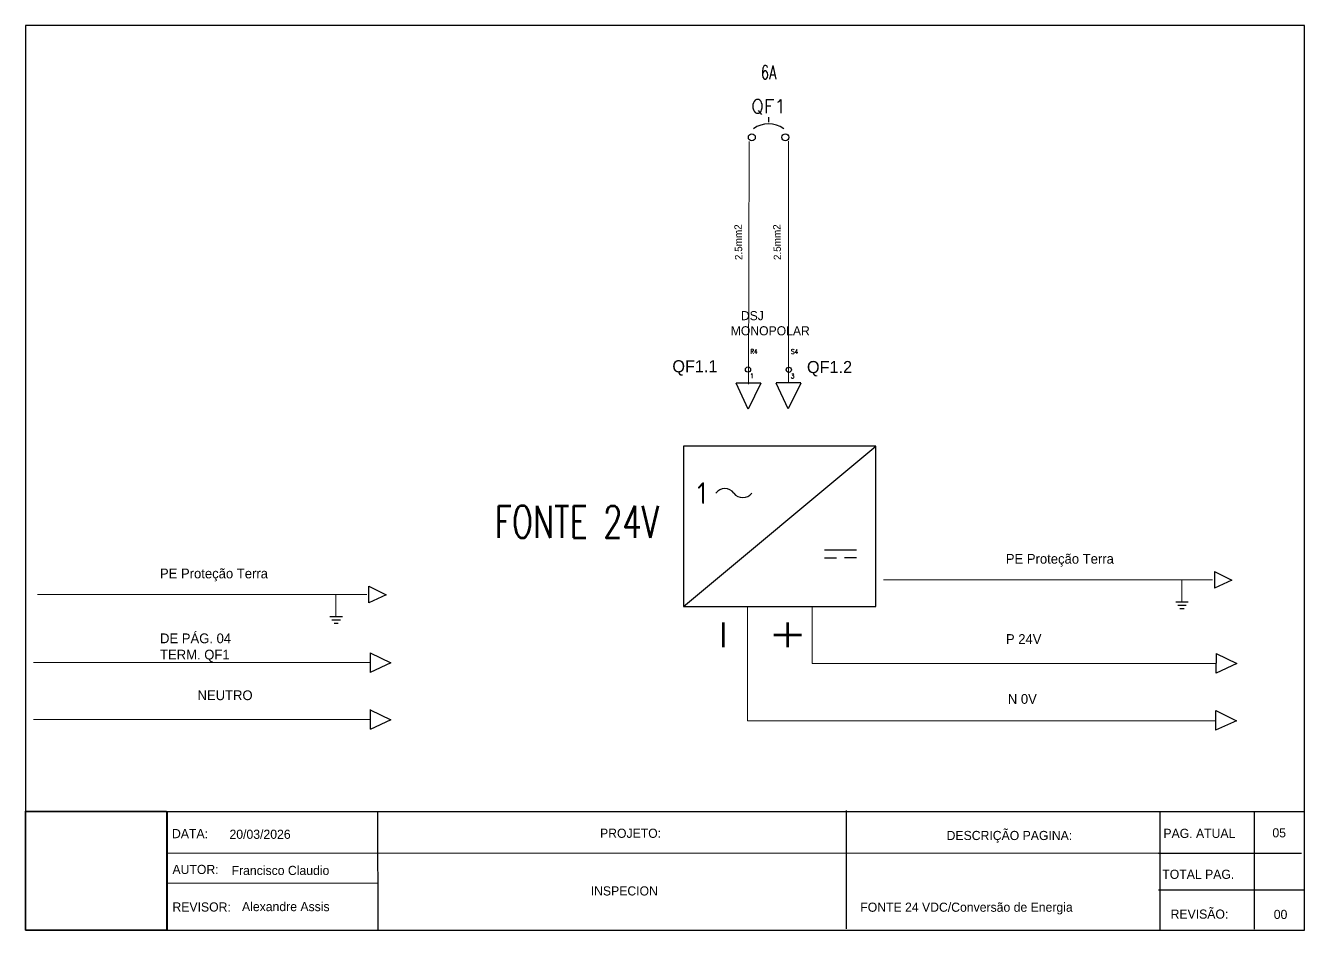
# Model space of a CAD drawing. Extents: x -891 to 6596, y -1 to 298.
# Drawn here: x 891.7 to 1311.8, y 0.6 to 297.7 of the extents above; entities that cross this region are included whole.
import ezdxf
from ezdxf.enums import TextEntityAlignment as Align

# ---------------------------------------------------------------- set-up
doc = ezdxf.new("R2010")
doc.units = 0
doc.header["$MEASUREMENT"] = 0
doc.linetypes.add('HIDDEN2', pattern=[0.1875, 0.125, -0.0625])
for name, color, linetype in [('DESC', 1, 'Continuous'), ('DESCCHILD', 20, 'Continuous'), ('LOC', 8, 'Continuous'), ('RED_2.5mm^2', 1, 'Continuous'), ('SYMS', 7, 'Continuous'), ('TAGS', 51, 'Continuous'), ('TERMS', 4, 'Continuous')]:
    doc.layers.add(name, color=color, linetype=linetype)
doc.styles.add('WD', font='romans.shx')
doc.styles.add('WD_IEC', font='ISOCP2.shx', dxfattribs={"width": 0.9, "height": 4})
picture_1 = doc.add_image_def('image1.png', size_in_pixel=(222, 187))

# ---------------------------------------------------------------- blocks, each defined once
blk = doc.blocks.new('HCB2')
at = {"linetype": 'HIDDEN2'}
blk.add_line((0, 0.187), (0, 0.141), dxfattribs=at)
for centre in [(-0.155, 0), (0.155, 0)]:
    blk.add_circle(centre, 0.0322)
blk.add_arc((0, -0.109), 0.234, 53.1301, 126.8699)
at = {"style": 'WD', "width": 0.7}
for tag, p in [('INST', (0, 0.863)), ('LOC', (0, 0.693)), ('DESC1', (0, 0.537)), ('DESC2', (0, 0.38)), ('RATING1', (0, -0.188)), ('XREF', (0, -0.344))]:
    blk.add_attdef(tag, text='', height=0.125, dxfattribs=at).set_placement(p, align=Align.CENTER)
at = {"style": 'WD'}
blk.add_attdef('TAG2', text='', height=0.125, dxfattribs=at).set_placement((0, 0.224), align=Align.CENTER)
for tag, p in [('X2LINK', (0, 0.219)), ('X8LINK', (0, 0))]:
    blk.add_attdef(tag, p, '', height=0.01, dxfattribs=at)
for tag, p, height, flags in [('FAMILY', (0.054, 0.183), 0.01, 9), ('CONTACT', (0.054, 0.159), 0.01, 9), ('X4TERM01', (-0.188, 0), 0.0125, 1), ('X1TERM02', (0.188, 0), 0.0125, 1)]:
    blk.add_attdef(tag, p, '', height=height, dxfattribs=dict(at, flags=flags))
at = {"linetype": 'Continuous', "style": 'WD', "flags": 8}
blk.add_attdef('TERM01', text='', height=0.125, dxfattribs=at).set_placement((-0.25, -0.031), align=Align.TOP_RIGHT)
blk.add_attdef('TERM02', text='', height=0.125, dxfattribs=at).set_placement((0.25, -0.031), align=Align.TOP_LEFT)
blk = doc.blocks.new('VPW1_1PH')
for p, q in [((-0.125, -0.625), (0.625, 0)), ((0.4252, -0.4038), (0.5503, -0.4038)), ((0.4252, -0.4351), (0.4721, -0.4351)), ((0.5503, -0.4351), (0.5034, -0.4351))]:
    blk.add_line(p, q)
blk.add_lwpolyline([(-0.125, 0), (-0.125, -0.625), (0.625, -0.625), (0.625, 0)], close=True)
for centre, start, end in [((0.0364, -0.2089), 36.8699, 143.1301), ((0.1064, -0.1564), 216.8699, 323.1301)]:
    blk.add_arc(centre, 0.0438, start, end)
at = {"style": 'WD_IEC'}
blk.add_text('1', height=0.084, dxfattribs=at).set_placement((-0.0336, -0.1826), align=Align.MIDDLE_RIGHT)
at = {"linetype": 'Continuous', "style": 'WD', "flags": 8}
for tag, p in [('TERM02', (0.2098, 0.7277)), ('TERM03', (0.46, 0.7275)), ('TERM01', (-0.04, 0.6858)), ('TERM04', (0.085, -0.665)), ('TERM05', (0.335, -0.665))]:
    blk.add_attdef(tag, text='', height=0.125, rotation=90, dxfattribs=at).set_placement(p, align=Align.RIGHT)
at = {"style": 'WD', "width": 0.7}
for tag, p in [('INST', (-0.4155, 0.1687)), ('LOC', (-0.4155, -0.0009)), ('RATING1', (-0.4155, -0.3401)), ('XREF', (-0.4155, -0.5097)), ('DESC1', (-0.4155, -0.666)), ('DESC2', (-0.4155, -0.8222)), ('DESC3', (-0.4155, -0.9766))]:
    blk.add_attdef(tag, text='', height=0.125, dxfattribs=at).set_placement(p, align=Align.CENTER)
at = {"style": 'WD'}
for tag, p, height, flags in [('X2TERM01', (0, 0), 0.0125, 1), ('X2TERM02', (0.25, 0), 0.0125, 1), ('X2TERM03', (0.5, 0), 0.0125, 1), ('FAMILY', (0.6836, -0.525), 0.01, 9), ('X8TERM04', (0.125, -0.625), 0.0125, 1), ('X8TERM05', (0.375, -0.625), 0.0125, 1)]:
    blk.add_attdef(tag, p, '', height=height, dxfattribs=dict(at, flags=flags))
blk.add_attdef('TAG1', text='', height=0.125, dxfattribs=at).set_placement((-0.4155, -0.1705), align=Align.CENTER)
at = {"linetype": 'Continuous', "style": 'WD', "flags": 9}
for tag, p in [('MFG', (0.7089, -0.0854)), ('CAT', (0.7108, -0.0659)), ('ASSYCODE', (0.7089, -0.606))]:
    blk.add_attdef(tag, text='', height=0.01, dxfattribs=at).set_placement(p, align=Align.CENTER)
blk = doc.blocks.new('VT0W02')
blk.add_circle((0, 0), 0.0699)
at = {"style": 'WD'}
for tag, p, width in [('INST', (0.062, 0.42), 0.7), ('LOC', (0.062, 0.25), 0.7), ('DESC1', (0.053, -0.385), 0.8)]:
    blk.add_attdef(tag, p, '', height=0.125, dxfattribs=dict(at, width=width))
at = {"style": 'WD', "flags": 1}
for tag, p, height in [('X4TERM01', (-0.07, 0), 0.0125), ('X4TERMDESC01', (-0.055, -0.023), 0.025), ('X2TERMDESC01', (-0.006, 0.029), 0.025), ('STRIPSEQ', (0, 0), 0.00125), ('X2TERM01', (0, 0.07), 0.0125), ('X1TERMDESC01', (0.039, -0.003), 0.025), ('X1TERM01', (0.07, 0), 0.0125), ('LINKTERM', (0, -0.002), 0.00125), ('X8TERM01', (0, -0.07), 0.0125), ('X8TERMDESC01', (0, -0.054), 0.025)]:
    blk.add_attdef(tag, p, '', height=height, dxfattribs=at)
at = {"linetype": 'Continuous', "style": 'WD'}
for tag, p, height, width, flags in [('WIRENO', (0.062, 0.094), 0.125, 0.8, 8), ('TAGSTRIP', (0.053, -0.229), 0.125, 0.9, 8), ('CAT', (0.213, -0.406), 0.109, 0.8, 1), ('DESC2', (0.053, -0.541), 0.125, 0.8, 8), ('DESC3', (0.053, -0.698), 0.125, 0.8, 8)]:
    blk.add_attdef(tag, p, '', height=height, dxfattribs=dict(at, width=width, flags=flags))
at = {"linetype": 'Continuous', "style": 'WD', "width": 0.8, "flags": 1}
blk.add_attdef('MFG', text='', height=0.109, dxfattribs=at).set_placement((0.088, -0.406), align=Align.RIGHT)
at = {"style": 'WD', "width": 0.7, "flags": 1}
blk.add_attdef('ASSYCODE', (0.062, -0.281), '', height=0.01, dxfattribs=at)
blk = doc.blocks.new('VGND2')
for p, q in [((0.09375, 0), (-0.09375, 0)), ((-0.0625, -0.046875), (0.0625, -0.046875)), ((-0.03125, -0.09375), (0.03125, -0.09375))]:
    blk.add_line(p, q)
at = {"style": 'WD', "flags": 1}
blk.add_attdef('X2TERM01', (0, 0), '', height=0.01, dxfattribs=at)

msp = doc.modelspace()

# ---------------------------------------------------------------- linework, layer by layer
for p, q in [((1311.767, 297.687), (891.767, 297.687)), ((891.767, 297.687), (891.767, 0.687)), ((1311.767, 0.687), (1311.767, 297.687)), ((938.317, 0.807), (938.316, 39.448)), ((1007.498, 0.619), (1007.489, 39.289)), ((1161.412, 1.132), (1161.399, 39.965)), ((1295.419, 1.019), (1295.395, 39.745)), ((891.767, 0.687), (1311.767, 0.687))]:
    msp.add_line(p, q)
at = {"color": 242, "true_color": 0xcd2027}
for p, q in [((1129.075, 171.789), (1125.139, 180.258)), ((1133.224, 180.291), (1125.169, 180.288)), ((1133.176, 180.261), (1129.075, 171.789)), ((1142.221, 171.865), (1138.286, 180.334)), ((1146.37, 180.367), (1138.315, 180.364)), ((1146.323, 180.336), (1142.221, 171.865)), ((1004.914, 91.798), (1004.901, 85.324)), ((1011.74, 88.447), (1004.925, 85.3)), ((1004.938, 91.76), (1011.74, 88.447)), ((1282.735, 91.569), (1282.722, 85.095)), ((1289.561, 88.218), (1282.746, 85.071)), ((1282.759, 91.531), (1289.561, 88.218))]:
    msp.add_line(p, q, dxfattribs=at)
at = {"color": 114, "true_color": 0x139b48}
for p, q in [((1282.245, 118.446), (1282.245, 113.032)), ((1282.265, 118.414), (1287.958, 115.656)), ((1004.423, 113.625), (1004.423, 108.212)), ((1004.444, 113.593), (1010.137, 110.835)), ((1287.958, 115.656), (1282.265, 113.012)), ((1010.137, 110.835), (1004.444, 108.192))]:
    msp.add_line(p, q, dxfattribs=at)
at = {"color": 146, "true_color": 0x105689}
for p, q in [((1004.881, 73.113), (1004.868, 66.639)), ((1004.905, 73.075), (1011.707, 69.762)), ((1282.597, 72.81), (1282.584, 66.336)), ((1282.622, 72.771), (1289.423, 69.459)), ((1011.707, 69.762), (1004.892, 66.615)), ((1289.423, 69.459), (1282.609, 66.311))]:
    msp.add_line(p, q, dxfattribs=at)
at = {"linetype": 'Continuous'}
for p, q in [((891.927, 39.702), (1311.765, 39.704)), ((1264.23, 39.707), (1264.235, 0.632)), ((1263.935, 25.947), (938.119, 25.91)), ((1263.877, 25.972), (1310.795, 25.972)), ((938.214, 16.172), (1007.494, 16.187)), ((1263.787, 13.889), (1311.608, 13.889))]:
    msp.add_line(p, q, dxfattribs=at)
at = {"layer": 'RED_2.5mm^2', "color": 242, "lineweight": 18, "true_color": 0xcd2027}
for p, q in [((1129.429, 259.668), (1129.213, 179.933)), ((1142.295, 259.717), (1142.295, 180.359)), ((1129.148, 180.283), (1129.374, 180.283)), ((1142.295, 180.359), (1142.52, 180.359)), ((1149.928, 106.936), (1150.047, 106.816)), ((1149.928, 106.936), (1149.928, 106.936)), ((1150.047, 106.816), (1150.047, 88.296)), ((894.362, 88.533), (1004.868, 88.526)), ((1004.912, 88.522), (1004.913, 88.703)), ((1150.047, 88.296), (1282.689, 88.296)), ((1282.734, 88.293), (1282.734, 88.474))]:
    msp.add_line(p, q, dxfattribs=at)
at = {"layer": 'RED_2.5mm^2', "color": 114, "linetype": 'HIDDEN2', "lineweight": 18, "true_color": 0x139b48}
for p, q in [((1173.483, 115.759), (1281.651, 115.759)), ((1271.487, 115.759), (1271.487, 108.505)), ((1282.242, 115.514), (1282.18, 115.513)), ((895.661, 110.938), (1003.83, 110.938)), ((993.666, 110.938), (993.666, 103.684)), ((1004.421, 110.694), (1004.358, 110.693)), ((1271.487, 108.505), (1271.263, 108.505)), ((993.666, 103.684), (993.441, 103.684))]:
    msp.add_line(p, q, dxfattribs=at)
at = {"layer": 'RED_2.5mm^2', "color": 146, "lineweight": 18, "true_color": 0x105689}
for p, q in [((1128.875, 106.936), (1128.875, 69.394)), ((894.329, 69.849), (1004.835, 69.841)), ((1004.88, 69.837), (1004.88, 70.019)), ((1128.875, 69.394), (1282.527, 69.394)), ((1282.596, 69.534), (1282.596, 69.715))]:
    msp.add_line(p, q, dxfattribs=at)

# ---------------------------------------------------------------- block references
at = {"layer": 'SYMS', "color": 242, "lineweight": 18, "true_color": 0xcd2027}
ref = msp.add_blockref('HCB2', (1135.79, 261.001), dxfattribs=dict(at, xscale=35.56238329625713, yscale=35.56238329625713, zscale=35.56238329625713))
ref.add_attrib('TAG2', 'QF1', dxfattribs={"layer": 'TAGS', "height": 4.4453, "style": 'WD'}).set_placement((1135.79, 268.973), align=Align.CENTER)
ref.add_attrib('DESC1', '6A', dxfattribs={"layer": 'DESCCHILD', "height": 4.4453, "style": 'WD', "width": 0.7}).set_placement((1135.79, 280.086), align=Align.CENTER)
at = {"layer": 'SYMS'}
ref = msp.add_blockref('VT0W02', (1129.02, 184.754), dxfattribs=dict(at, xscale=12.3669621371258, yscale=12.3669621371258, zscale=12.3669621371258))
ref.add_attrib('INST', 'R4', (1129.793, 189.943), dxfattribs={"layer": 'LOC', "height": 1.5459, "style": 'WD', "width": 0.7})
ref.add_attrib('TAGSTRIP', '1', (1129.678, 181.924), dxfattribs={"layer": 'TAGS', "linetype": 'Continuous', "height": 1.546, "style": 'WD', "width": 0.9, "flags": 8})
ref = msp.add_blockref('VT0W02', (1142.403, 184.679), dxfattribs=dict(at, xscale=12.3669621371258, yscale=12.3669621371258, zscale=12.3669621371258))
ref.add_attrib('INST', 'S4', (1143.176, 189.869), dxfattribs={"layer": 'LOC', "height": 1.5459, "style": 'WD', "width": 0.7})
ref.add_attrib('TAGSTRIP', '3', (1143.061, 181.849), dxfattribs={"layer": 'TAGS', "linetype": 'Continuous', "height": 1.546, "style": 'WD', "width": 0.9, "flags": 8})
ref = msp.add_blockref('VPW1_1PH', (1118.348, 159.568), dxfattribs=dict(at, xscale=84.2115542430065, yscale=84.2115542430065, zscale=84.2115542430065))
ref.add_attrib('DESC1', 'FONTE 24V', dxfattribs={"layer": 'DESC', "height": 10.5264, "style": 'WD', "width": 0.7}).set_placement((1072.77, 129.508), align=Align.CENTER)
ref.add_attrib('TERM05', '+', dxfattribs={"layer": 'TERMS', "linetype": 'Continuous', "height": 10.526, "rotation": 90, "style": 'WD', "flags": 8}).set_placement((1146.559, 103.567), align=Align.RIGHT)
ref.add_attrib('TERM04', '-', dxfattribs={"layer": 'TERMS', "linetype": 'Continuous', "height": 10.526, "rotation": 90, "style": 'WD', "flags": 8}).set_placement((1125.506, 103.567), align=Align.RIGHT)
at = {"layer": 'SYMS', "color": 114, "lineweight": 60, "true_color": 0x139b48, "xscale": 22.03220306155168, "yscale": 22.03220306155168, "zscale": 22.03220306155168}
for p in [(1271.572, 108.394), (993.751, 103.573)]:
    msp.add_blockref('VGND2', p, dxfattribs=at)

# ---------------------------------------------------------------- texts
for s, p in [('DATA:', (939.838, 30.899)), ('20/03/2026', (958.719, 30.684)), ('PROJETO:', (1080.415, 31.016)), ('DESCRIÇÃO PAGINA:', (1194.252, 30.287)), ('PAG. ATUAL', (1265.457, 30.982)), ('05', (1301.247, 31.164)), ('AUTOR:', (939.986, 19.141)), ('Francisco Claudio', (959.404, 18.812)), ('TOTAL PAG.', (1265.094, 17.547)), ('INSPECION', (1077.354, 12.09)), ('REVISOR:', (939.986, 6.812)), ('Alexandre Assis', (962.831, 6.94)), ('FONTE 24 VDC/Conversão de Energia', (1165.886, 6.743)), ('REVISÃO:', (1267.819, 4.475)), ('00', (1301.699, 4.371))]:
    msp.add_text(s, height=3).set_placement(p)
at = {"color": 242, "true_color": 0xcd2027, "char_height": 2.42897, "width": 15.53414, "attachment_point": 1, "rotation": 91.10241}
for insert in [(1124.749, 220.685), (1137.466, 220.685)]:
    msp.add_mtext('{\\C7;2.5mm2 }', dxfattribs=dict(at, insert=insert))
at = {"color": 242, "lineweight": 18, "true_color": 0xcd2027, "insert": (1123.343, 203.958), "char_height": 2.98774, "width": 192.41075, "attachment_point": 1}
msp.add_mtext('{\\C7;   DSJ \\PMONOPOLAR}', dxfattribs=at)
at = {"attachment_point": 1}
for s, width, gutter_width, heights, insert, char_height in [('{\\C242;\\c2564301;QF1.1}', 33.70694, 19.932, [23.919], (1104.175, 187.823), 3.98649), ('{\\C242;\\c2564301;QF1.2}', 33.70694, 19.932, [23.919], (1148.384, 187.569), 3.98649), ('{\\C114;\\c4758291;PE Proteção Terra}', 56.59542, 16.021, [19.226], (1213.7, 124.229), 3.20429), ('{\\C114;\\c4758291;PE Proteção Terra}', 56.59542, 16.021, [19.226], (935.878, 119.409), 3.20429), ('{\\C242;\\c2564301;DE PÁG. 04 \\PTERM. QF1}', 55.62696, 16.021, [19.226], (935.91, 98.111), 3.20429), ('{\\C242;\\c2564301;P 24V}', 27.09318, 16.021, [19.226], (1213.731, 97.882), 3.20429), ('{\\C146;\\c9000464;NEUTRO}', 55.62696, 16.021, [19.226], (948.221, 79.426), 3.20429)]:
    msp.add_mtext_dynamic_manual_height_columns(s, width=width, gutter_width=gutter_width, heights=heights, dxfattribs=dict(at, insert=insert, char_height=char_height))
at = {"color": 146, "true_color": 0x105689, "insert": (1214.35, 78.211), "char_height": 3.2043, "attachment_point": 1}
msp.add_mtext_dynamic_manual_height_columns('N 0V', width=27.09318, gutter_width=16.021, heights=[19.226], dxfattribs=at)

# ---------------------------------------------------------------- pictures from other files: only their frames are drawn
at = {"linetype": 'Continuous'}
image = msp.add_image(picture_1, insert=(891.743, 0.742), size_in_units=(46.298, 38.999), dxfattribs=at)
image.dxf.flags = 7

doc.saveas('drawing.dxf')
